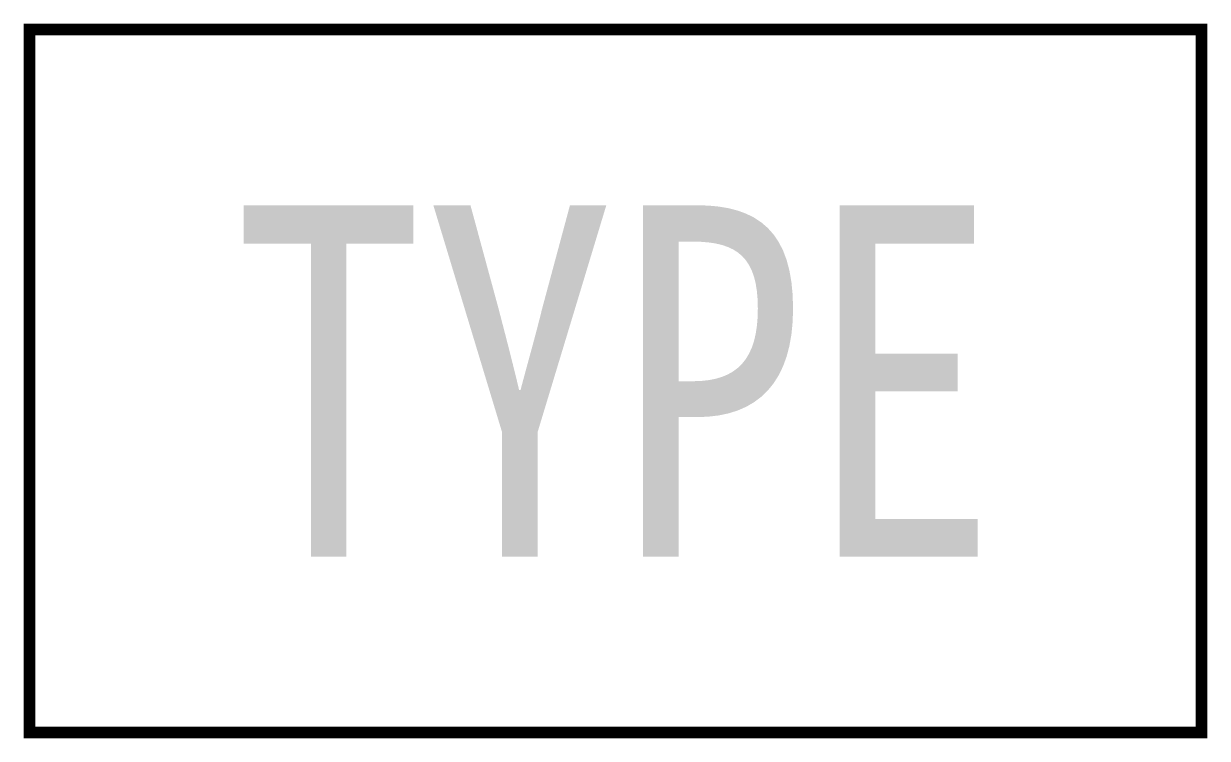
# Model space of a CAD drawing. Header units: inches. Extents: x -5.1 to 5.1, y -0.1 to 6.
import ezdxf
from ezdxf.enums import TextEntityAlignment as Align

# ---------------------------------------------------------------- set-up
doc = ezdxf.new("R2010")
doc.units = ezdxf.units.IN
doc.header["$MEASUREMENT"] = 0
doc.styles.add('HZ', font='', dxfattribs={"width": 0.8})
doc.styles.get('HZ').set_extended_font_data('SimSun')

msp = doc.modelspace()

# ---------------------------------------------------------------- linework, layer by layer
at = {"color": 7, "const_width": 0.1}
msp.add_lwpolyline([(5, 6), (-5, 6), (-5, 0), (5, 0)], close=True, dxfattribs=at)

# ---------------------------------------------------------------- texts
at = {"color": 7, "style": 'HZ', "width": 0.8}
msp.add_attdef('TYPE', text='IBP盘', height=3, dxfattribs=at).set_placement((0, 3), align=Align.MIDDLE_CENTER)

doc.saveas('drawing.dxf')
